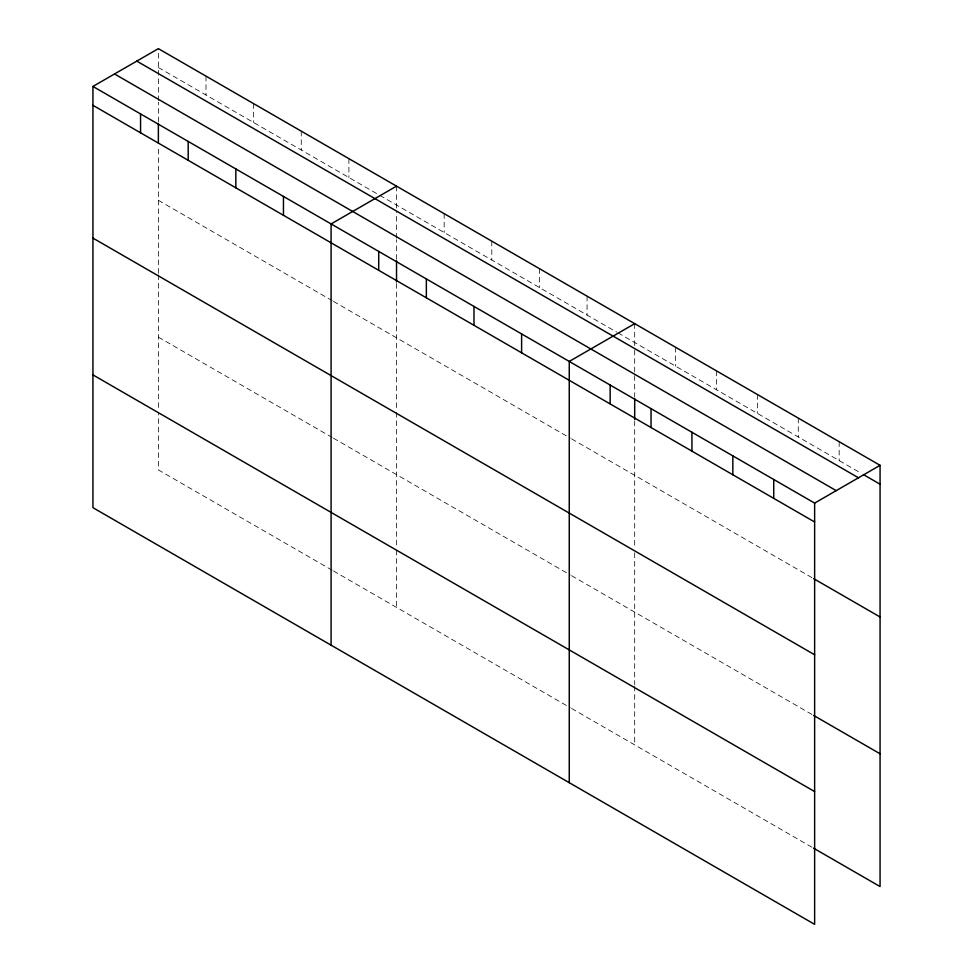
<?xml version="1.0" encoding="UTF-8"?>
<svg xmlns="http://www.w3.org/2000/svg" width="973" height="973" viewBox="0 0 973 973"><rect width="100%" height="100%" fill="white"/><g stroke="black" fill="none" stroke-linecap="round" stroke-linejoin="round"><path stroke-width="0.73" stroke-dasharray="4.87 3.65" d="M158.368 273.279L158.368 145.986M158.368 121.856L158.368 102.238M158.368 100.73L158.368 48.65M396.534 283.496L396.534 410.776M396.534 259.353L396.534 239.735M396.534 238.227L396.534 214.084M158.368 67.526L378.509 194.624M379.798 195.366L616.675 332.121M617.952 332.875L860.898 473.133M158.368 200.316L332.17 300.645M333.447 301.399L570.324 438.154M571.613 438.896L812.333 577.877M158.368 337.12L332.17 437.461M333.447 438.203L570.324 574.958M571.613 575.7L812.333 714.681M332.17 570.239L158.368 469.898L158.368 412.564M333.447 570.981L570.324 707.736M571.613 708.478L812.333 847.459M839.176 441.706L839.176 460.594M798.274 418.098L798.274 436.974M757.383 394.491L757.383 413.367M716.481 370.871L716.481 389.759M675.59 347.264L675.59 366.14M634.688 323.656L634.688 348.565M634.688 350.073L634.688 396.85M634.688 420.993L634.688 546.753M634.688 552.834L634.688 684.542M634.688 686.05L634.688 744.904M587.06 296.157L587.06 315.033M539.431 268.657L539.431 287.534M491.803 241.146L491.803 260.034M444.162 213.646L444.162 232.535M396.534 186.147L396.534 212.576M396.534 412.297L396.534 548.553M396.534 550.061L396.534 607.395M348.906 158.648L348.906 177.536M301.265 131.148L301.265 150.037M253.637 103.649L253.637 122.537M206.008 76.149L206.008 95.026M158.368 274.8L158.368 411.056"/><path stroke-width="1.46" d="M158.368 142.97L158.368 123.364M396.534 281.988L396.534 260.861M814.632 654.768L814.632 503.102L92.934 86.439L92.934 507.675L814.632 924.35L814.632 654.768L92.934 238.093M813.61 848.201L880.066 886.561L880.066 465.325L158.368 48.65L92.934 86.439M396.534 186.147L331.088 223.936L331.088 645.184M634.688 323.656L569.254 361.433L569.254 782.681M814.632 503.102L880.066 465.325M863.452 474.605L880.066 484.201M136.779 61.117L858.478 477.792M114.522 73.96L836.221 490.635M92.934 105.315L814.632 521.978M813.61 578.619L880.066 616.979M813.61 715.423L880.066 753.783M92.934 374.897L814.632 791.572M773.73 479.494L773.73 498.371M732.839 455.875L732.839 474.763M691.937 432.267L691.937 451.156M651.046 408.66L651.046 427.536M634.688 398.358L634.688 419.485M610.144 385.04L610.144 403.929M521.613 333.934L521.613 352.81M473.985 306.434L473.985 325.31M426.356 278.935L426.356 297.811M378.716 251.435L378.716 270.312M283.459 196.437L283.459 215.313M235.831 168.937L235.831 187.813M188.19 141.438L188.19 160.314M140.562 113.938L140.562 132.815"/></g></svg>
